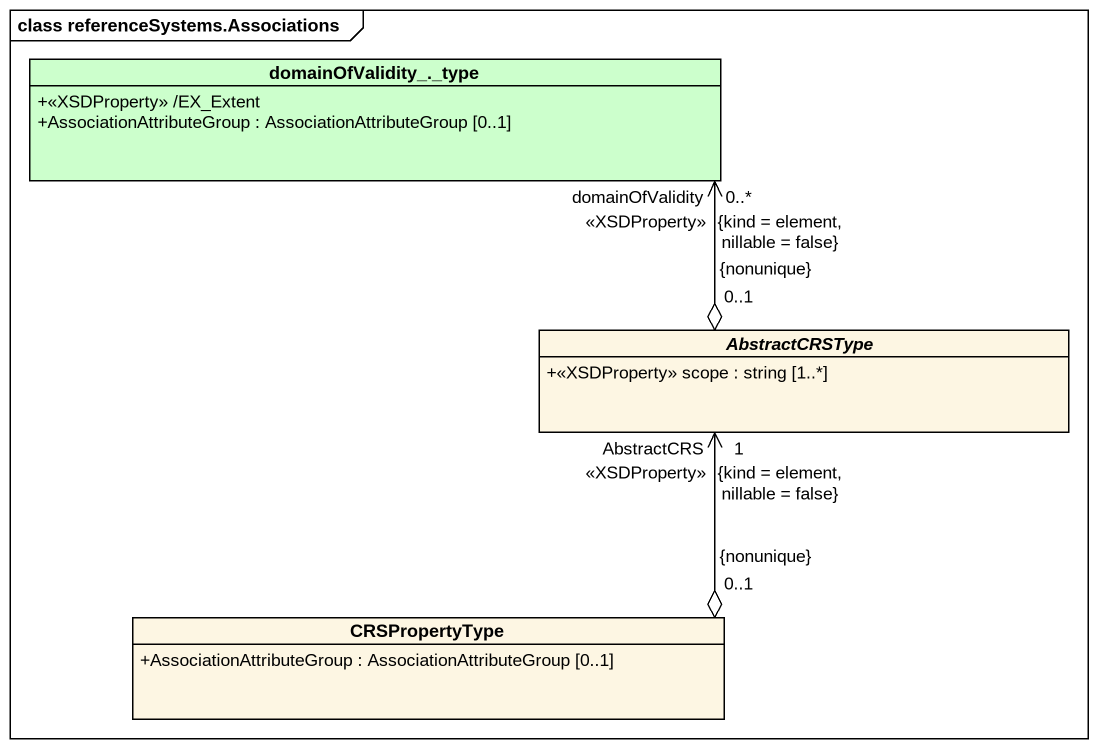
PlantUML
@startuml
mainframe class referenceSystems.Associations
hide circle
hide empty members
skinparam classAttributeIconSize 0
class "domainOfValidity_._type" as domainOfValidity_type #CCFFCC {
  +<<XSDProperty>> /EX_Extent
  +AssociationAttributeGroup : AssociationAttributeGroup [0..1]
}
abstract class AbstractCRSType {
  +<<XSDProperty>> scope : string [1..*]
}
class CRSPropertyType {
  +AssociationAttributeGroup : AssociationAttributeGroup [0..1]
}
AbstractCRSType "0..1\n{nonunique}" o-up-> "domainOfValidity\n<<XSDProperty>>\n0..*\n{kind = element, nillable = false}" domainOfValidity_type
CRSPropertyType "0..1\n{nonunique}" o-up-> "AbstractCRS\n<<XSDProperty>>\n1\n{kind = element, nillable = false}" AbstractCRSType
@enduml
